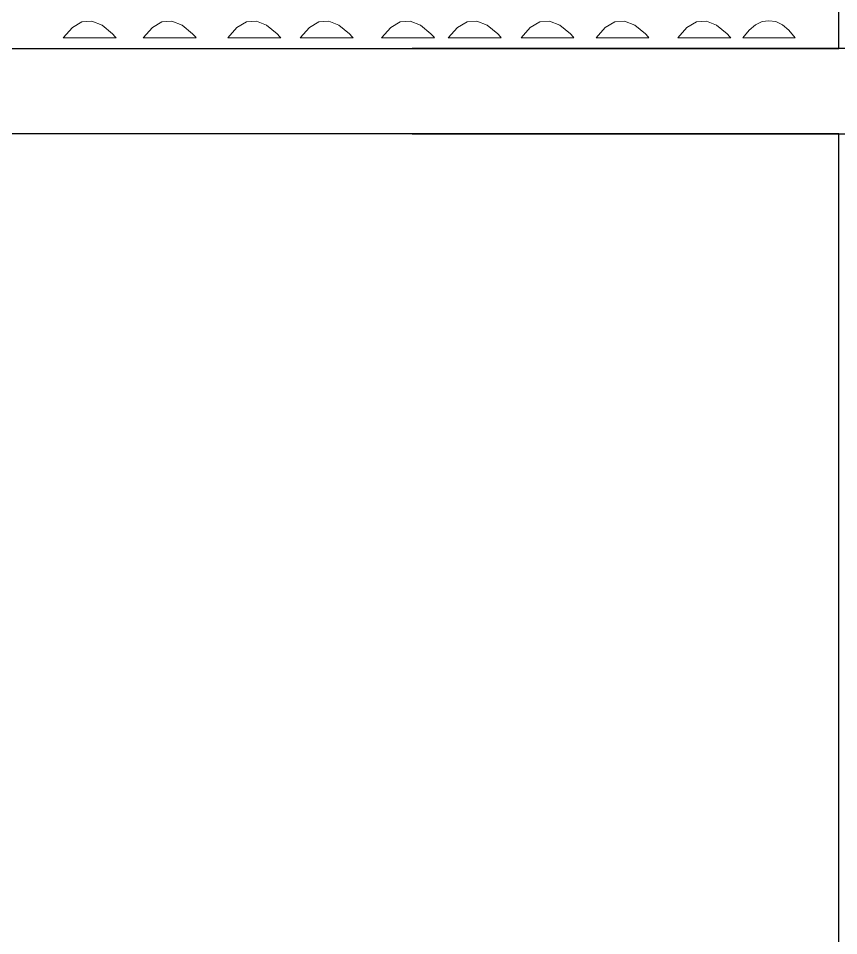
# Model space of a CAD drawing. Header units: inches. Extents: x 249 to 1192, y -18 to 440.
# Drawn here: x 613.947 to 614.909, y 263.608 to 264.683 of the extents above; entities that cross this region are included whole.
import ezdxf

# ---------------------------------------------------------------- set-up
doc = ezdxf.new("R2010")
doc.units = ezdxf.units.IN
doc.header["$MEASUREMENT"] = 0
doc.layers.add('KACA', color=141, linetype='Continuous', lineweight=30)
doc.layers.add('KOLOM', color=5, linetype='Continuous')

# ---------------------------------------------------------------- blocks, each defined once
blk = doc.blocks.new('GORGA')
blk.add_lwpolyline([(366.5922, 151.1909), (367.5922, 151.1909), (367.5922, 149.1909), (366.5922, 149.1909)], close=True)
blk.add_lwpolyline([(366.5922, 151.1909), (367.5922, 151.1909), (367.5922, 149.1909), (366.5922, 149.1909)], close=True)
at = {"lineweight": 9}
for points in [[(366.7047, 149.2035), (366.704, 149.2035), (366.7021, 149.2035), (366.699, 149.2035), (366.6951, 149.2035), (366.6853, 149.2035), (366.674, 149.2035), (366.6627, 149.2035), (366.6528, 149.2035), (366.6489, 149.2035), (366.6458, 149.2035), (366.6439, 149.2035), (366.6432, 149.2035), (366.6506, 149.2125), (366.6582, 149.2189), (366.666, 149.2226), (366.674, 149.2235), (366.6819, 149.2226), (366.6897, 149.2189), (366.6973, 149.2125), (366.7047, 149.2035)], [(366.7047, 149.2035), (366.704, 149.2035), (366.7021, 149.2035), (366.699, 149.2035), (366.6951, 149.2035), (366.6853, 149.2035), (366.674, 149.2035), (366.6627, 149.2035), (366.6528, 149.2035), (366.6489, 149.2035), (366.6458, 149.2035), (366.6439, 149.2035), (366.6432, 149.2035), (366.6506, 149.2125), (366.6582, 149.2189), (366.666, 149.2226), (366.674, 149.2235), (366.6819, 149.2226), (366.6897, 149.2189), (366.6973, 149.2125), (366.7047, 149.2035)], [(366.7809, 149.2035), (366.7702, 149.2157), (366.759, 149.2223), (366.7474, 149.2232), (366.7354, 149.2185), (366.723, 149.2082), (366.7199, 149.2047), (366.7188, 149.2035), (366.7195, 149.2035), (366.7285, 149.2035), (366.7613, 149.2035), (366.7752, 149.2035), (366.7809, 149.2035)], [(366.7809, 149.2035), (366.7702, 149.2157), (366.759, 149.2223), (366.7474, 149.2232), (366.7354, 149.2185), (366.723, 149.2082), (366.7199, 149.2047), (366.7188, 149.2035), (366.7195, 149.2035), (366.7285, 149.2035), (366.7613, 149.2035), (366.7752, 149.2035), (366.7809, 149.2035)], [(366.8767, 149.2035), (366.866, 149.2157), (366.8548, 149.2223), (366.8432, 149.2232), (366.8312, 149.2185), (366.8188, 149.2082), (366.8157, 149.2047), (366.8147, 149.2035), (366.8153, 149.2035), (366.8243, 149.2035), (366.8571, 149.2035), (366.871, 149.2035), (366.8767, 149.2035)], [(366.8767, 149.2035), (366.866, 149.2157), (366.8548, 149.2223), (366.8432, 149.2232), (366.8312, 149.2185), (366.8188, 149.2082), (366.8157, 149.2047), (366.8147, 149.2035), (366.8153, 149.2035), (366.8243, 149.2035), (366.8571, 149.2035), (366.871, 149.2035), (366.8767, 149.2035)], [(366.9647, 149.2035), (366.9539, 149.2157), (366.9427, 149.2223), (366.9312, 149.2232), (366.9192, 149.2185), (366.9068, 149.2082), (366.9036, 149.2047), (366.9026, 149.2035), (366.9032, 149.2035), (366.9123, 149.2035), (366.945, 149.2035), (366.9589, 149.2035), (366.9647, 149.2035)], [(366.9647, 149.2035), (366.9539, 149.2157), (366.9427, 149.2223), (366.9312, 149.2232), (366.9192, 149.2185), (366.9068, 149.2082), (366.9036, 149.2047), (366.9026, 149.2035), (366.9032, 149.2035), (366.9123, 149.2035), (366.945, 149.2035), (366.9589, 149.2035), (366.9647, 149.2035)], [(367.05, 149.2035), (367.0392, 149.2157), (367.028, 149.2223), (367.0165, 149.2232), (367.0045, 149.2185), (366.9921, 149.2082), (366.9889, 149.2047), (366.9879, 149.2035), (366.9885, 149.2035), (366.9975, 149.2035), (367.0303, 149.2035), (367.0442, 149.2035), (367.05, 149.2035)], [(367.05, 149.2035), (367.0392, 149.2157), (367.028, 149.2223), (367.0165, 149.2232), (367.0045, 149.2185), (366.9921, 149.2082), (366.9889, 149.2047), (366.9879, 149.2035), (366.9885, 149.2035), (366.9975, 149.2035), (367.0303, 149.2035), (367.0442, 149.2035), (367.05, 149.2035)], [(367.1282, 149.2035), (367.1174, 149.2157), (367.1063, 149.2223), (367.0947, 149.2232), (367.0827, 149.2185), (367.0703, 149.2082), (367.0671, 149.2047), (367.0661, 149.2035), (367.0668, 149.2035), (367.0758, 149.2035), (367.1085, 149.2035), (367.1225, 149.2035), (367.1282, 149.2035)], [(367.1282, 149.2035), (367.1174, 149.2157), (367.1063, 149.2223), (367.0947, 149.2232), (367.0827, 149.2185), (367.0703, 149.2082), (367.0671, 149.2047), (367.0661, 149.2035), (367.0668, 149.2035), (367.0758, 149.2035), (367.1085, 149.2035), (367.1225, 149.2035), (367.1282, 149.2035)], [(367.2237, 149.2035), (367.2129, 149.2157), (367.2018, 149.2223), (367.1902, 149.2232), (367.1782, 149.2185), (367.1658, 149.2082), (367.1626, 149.2047), (367.1616, 149.2035), (367.1623, 149.2035), (367.1713, 149.2035), (367.2041, 149.2035), (367.218, 149.2035), (367.2237, 149.2035)], [(367.2237, 149.2035), (367.2129, 149.2157), (367.2018, 149.2223), (367.1902, 149.2232), (367.1782, 149.2185), (367.1658, 149.2082), (367.1626, 149.2047), (367.1616, 149.2035), (367.1623, 149.2035), (367.1713, 149.2035), (367.2041, 149.2035), (367.218, 149.2035), (367.2237, 149.2035)], [(367.3085, 149.2035), (367.2978, 149.2157), (367.2866, 149.2223), (367.275, 149.2232), (367.263, 149.2185), (367.2506, 149.2082), (367.2475, 149.2047), (367.2465, 149.2035), (367.2471, 149.2035), (367.2561, 149.2035), (367.2889, 149.2035), (367.3028, 149.2035), (367.3085, 149.2035)], [(367.3085, 149.2035), (367.2978, 149.2157), (367.2866, 149.2223), (367.275, 149.2232), (367.263, 149.2185), (367.2506, 149.2082), (367.2475, 149.2047), (367.2465, 149.2035), (367.2471, 149.2035), (367.2561, 149.2035), (367.2889, 149.2035), (367.3028, 149.2035), (367.3085, 149.2035)], [(367.4077, 149.2035), (367.3969, 149.2157), (367.3858, 149.2223), (367.3742, 149.2232), (367.3622, 149.2185), (367.3498, 149.2082), (367.3466, 149.2047), (367.3456, 149.2035), (367.3463, 149.2035), (367.3553, 149.2035), (367.388, 149.2035), (367.402, 149.2035), (367.4077, 149.2035)], [(367.4077, 149.2035), (367.3969, 149.2157), (367.3858, 149.2223), (367.3742, 149.2232), (367.3622, 149.2185), (367.3498, 149.2082), (367.3466, 149.2047), (367.3456, 149.2035), (367.3463, 149.2035), (367.3553, 149.2035), (367.388, 149.2035), (367.402, 149.2035), (367.4077, 149.2035)], [(367.5015, 149.2035), (367.4908, 149.2157), (367.4796, 149.2223), (367.468, 149.2232), (367.456, 149.2185), (367.4436, 149.2082), (367.4405, 149.2047), (367.4394, 149.2035), (367.4401, 149.2035), (367.4491, 149.2035), (367.4819, 149.2035), (367.4958, 149.2035), (367.5015, 149.2035)], [(367.5015, 149.2035), (367.4908, 149.2157), (367.4796, 149.2223), (367.468, 149.2232), (367.456, 149.2185), (367.4436, 149.2082), (367.4405, 149.2047), (367.4394, 149.2035), (367.4401, 149.2035), (367.4491, 149.2035), (367.4819, 149.2035), (367.4958, 149.2035), (367.5015, 149.2035)]]:
    blk.add_lwpolyline(points, close=True, dxfattribs=at)
blk = doc.blocks.new('tampak depan')
at = {"layer": 'KOLOM'}
for points in [[(700.0987, 339.3769), (699.5487, 339.3769), (699.5487, 339.4769), (700.0987, 339.4769)], [(700.0987, 339.3769), (700.6487, 339.3769), (700.6487, 339.4769), (700.0987, 339.4769)]]:
    blk.add_lwpolyline(points, dxfattribs=at)
blk.add_lwpolyline([(700.5987, 339.3769), (699.5987, 339.3769), (699.5987, 337.6669), (700.5987, 337.6669)], close=True, dxfattribs=at)
at = {"layer": 'KACA', "xscale": -1}
blk.add_blockref('GORGA', (1067.1909, 190.286), dxfattribs=at)

msp = doc.modelspace()

# ---------------------------------------------------------------- block references
at = {"layer": 'KOLOM'}
msp.add_blockref('tampak depan', (-85.6899, -74.829), dxfattribs=at)

doc.saveas('drawing.dxf')
